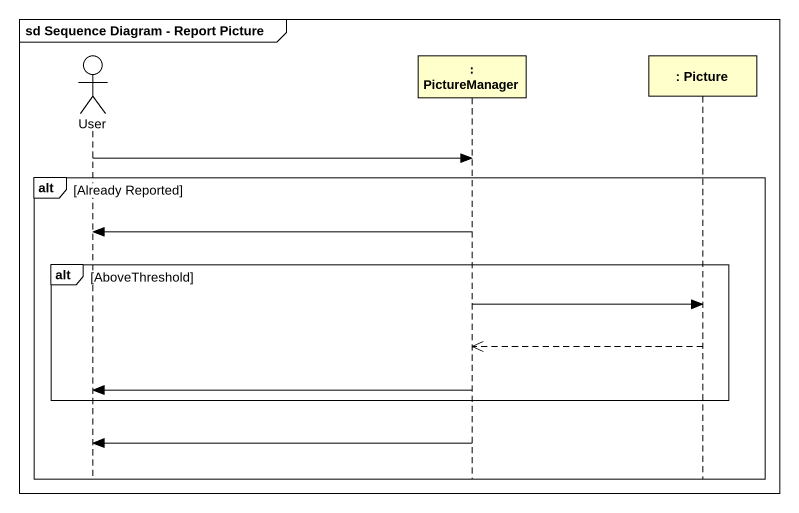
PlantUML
@startuml
mainframe sd Sequence Diagram - Report Picture
hide footbox
actor User
participant ": PictureManager" as PictureManager
participant ": Picture" as Picture

User -> PictureManager
alt Already Reported
  PictureManager -> User
  alt AboveThreshold
    PictureManager -> Picture
    Picture -->> PictureManager
    PictureManager -> User
  end
  PictureManager -> User
end
@enduml
